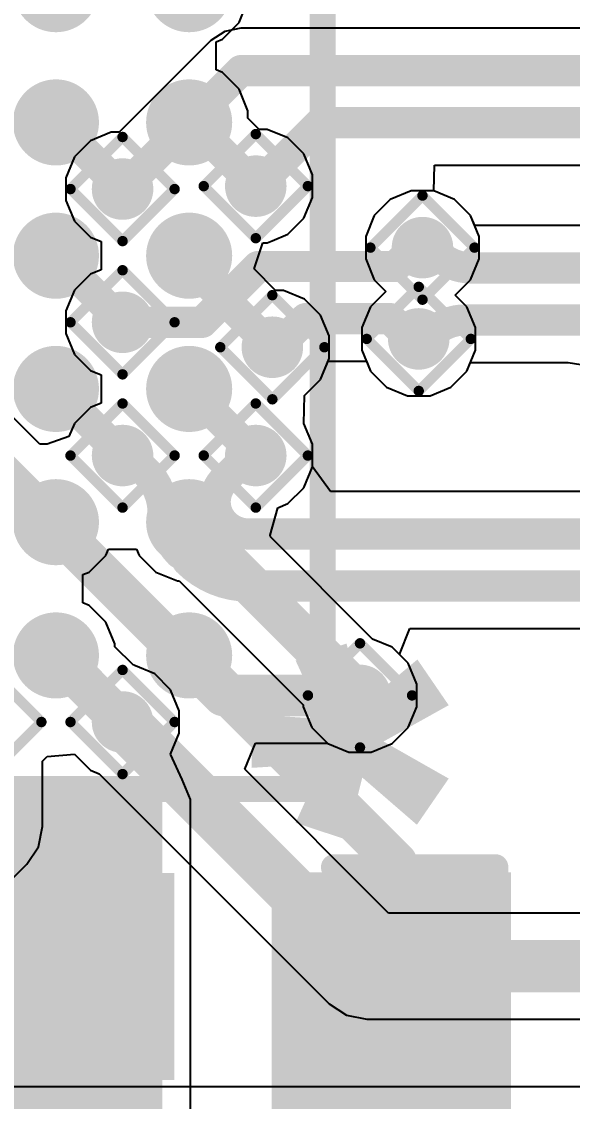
# Model space of a CAD drawing. Header units: inches. Extents: x -0.2 to 17.4, y -0.2 to 2.6.
# Drawn here: x 1.108 to 1.2138, y 0.065 to 0.2724 of the extents above; entities that cross this region are included whole.
import ezdxf

# ---------------------------------------------------------------- set-up
doc = ezdxf.new("R2010")
doc.units = ezdxf.units.IN
doc.header["$MEASUREMENT"] = 0
for name, color, linetype in [('Bottom Layer', 5, 'Continuous'), ('Drill Drawing', 1, 'Continuous'), ('Top Layer', 1, 'Continuous'), ('Top Overlay', 2, 'Continuous'), ('Top Paste', 8, 'Continuous'), ('Top Solder', 216, 'Continuous'), ('Via Holes', 16, 'Continuous')]:
    doc.layers.add(name, color=color, linetype=linetype)
doc.styles.add('Arial_Bold', font='', dxfattribs={"height": 0.2})
doc.styles.get('Arial_Bold').set_extended_font_data('Arial', bold=True)

# ---------------------------------------------------------------- blocks, each defined once
blk = doc.blocks.new('TC358870XBG_17')
at = {"layer": 'Top Layer'}
h = blk.add_hatch(color=1, dxfattribs=at)
edge = h.paths.add_edge_path()
edge.add_arc((0.08957, 0.0128), 0.0063, 0, 360)
h = blk.add_hatch(color=1, dxfattribs=at)
edge = h.paths.add_edge_path()
edge.add_arc((0.11516, 0.0128), 0.0063, 0, 360)
h = blk.add_hatch(color=1, dxfattribs=at)
edge = h.paths.add_edge_path()
edge.add_arc((0.08957, -0.01279), 0.0063, 0, 360)
h = blk.add_hatch(color=1, dxfattribs=at)
edge = h.paths.add_edge_path()
edge.add_arc((0.11516, -0.01279), 0.0063, 0, 360)
h = blk.add_hatch(color=1, dxfattribs=at)
edge = h.paths.add_edge_path()
edge.add_arc((0.08957, -0.03839), 0.0063, 0, 360)
h = blk.add_hatch(color=1, dxfattribs=at)
edge = h.paths.add_edge_path()
edge.add_arc((0.11516, -0.03839), 0.0063, 0, 360)
h = blk.add_hatch(color=1, dxfattribs=at)
edge = h.paths.add_edge_path()
edge.add_arc((0.08957, -0.06398), 0.0063, 0, 360)
h = blk.add_hatch(color=1, dxfattribs=at)
edge = h.paths.add_edge_path()
edge.add_arc((0.11516, -0.06398), 0.0063, 0, 360)
h = blk.add_hatch(color=1, dxfattribs=at)
edge = h.paths.add_edge_path()
edge.add_arc((0.08957, -0.08957), 0.0063, 0, 360)
h = blk.add_hatch(color=1, dxfattribs=at)
edge = h.paths.add_edge_path()
edge.add_arc((0.11516, -0.08957), 0.0063, 0, 360)
h = blk.add_hatch(color=1, dxfattribs=at)
edge = h.paths.add_edge_path()
edge.add_arc((0.08957, -0.11516), 0.0063, 0, 360)
h = blk.add_hatch(color=1, dxfattribs=at)
edge = h.paths.add_edge_path()
edge.add_arc((0.11516, -0.11516), 0.0063, 0, 360)
at = {"layer": 'Top Paste'}
h = blk.add_hatch(color=8, dxfattribs=at)
edge = h.paths.add_edge_path()
edge.add_arc((0.08957, 0.0128), 0.0063, 0, 360)
h = blk.add_hatch(color=8, dxfattribs=at)
edge = h.paths.add_edge_path()
edge.add_arc((0.11516, 0.0128), 0.0063, 0, 360)
h = blk.add_hatch(color=8, dxfattribs=at)
edge = h.paths.add_edge_path()
edge.add_arc((0.08957, -0.01279), 0.0063, 0, 360)
h = blk.add_hatch(color=8, dxfattribs=at)
edge = h.paths.add_edge_path()
edge.add_arc((0.11516, -0.01279), 0.0063, 0, 360)
h = blk.add_hatch(color=8, dxfattribs=at)
edge = h.paths.add_edge_path()
edge.add_arc((0.08957, -0.03839), 0.0063, 0, 360)
h = blk.add_hatch(color=8, dxfattribs=at)
edge = h.paths.add_edge_path()
edge.add_arc((0.11516, -0.03839), 0.0063, 0, 360)
h = blk.add_hatch(color=8, dxfattribs=at)
edge = h.paths.add_edge_path()
edge.add_arc((0.08957, -0.06398), 0.0063, 0, 360)
h = blk.add_hatch(color=8, dxfattribs=at)
edge = h.paths.add_edge_path()
edge.add_arc((0.11516, -0.06398), 0.0063, 0, 360)
h = blk.add_hatch(color=8, dxfattribs=at)
edge = h.paths.add_edge_path()
edge.add_arc((0.08957, -0.08957), 0.0063, 0, 360)
h = blk.add_hatch(color=8, dxfattribs=at)
edge = h.paths.add_edge_path()
edge.add_arc((0.11516, -0.08957), 0.0063, 0, 360)
h = blk.add_hatch(color=8, dxfattribs=at)
edge = h.paths.add_edge_path()
edge.add_arc((0.08957, -0.11516), 0.0063, 0, 360)
h = blk.add_hatch(color=8, dxfattribs=at)
edge = h.paths.add_edge_path()
edge.add_arc((0.11516, -0.11516), 0.0063, 0, 360)
at = {"layer": 'Top Solder'}
h = blk.add_hatch(color=216, dxfattribs=at)
edge = h.paths.add_edge_path()
edge.add_arc((0.08957, 0.0128), 0.00827, 0, 360)
h = blk.add_hatch(color=216, dxfattribs=at)
edge = h.paths.add_edge_path()
edge.add_arc((0.11516, 0.0128), 0.00827, 0, 360)
h = blk.add_hatch(color=216, dxfattribs=at)
edge = h.paths.add_edge_path()
edge.add_arc((0.08957, -0.01279), 0.00827, 0, 360)
h = blk.add_hatch(color=216, dxfattribs=at)
edge = h.paths.add_edge_path()
edge.add_arc((0.11516, -0.01279), 0.00827, 0, 360)
h = blk.add_hatch(color=216, dxfattribs=at)
edge = h.paths.add_edge_path()
edge.add_arc((0.08957, -0.03839), 0.00827, 0, 360)
h = blk.add_hatch(color=216, dxfattribs=at)
edge = h.paths.add_edge_path()
edge.add_arc((0.11516, -0.03839), 0.00827, 0, 360)
h = blk.add_hatch(color=216, dxfattribs=at)
edge = h.paths.add_edge_path()
edge.add_arc((0.08957, -0.06398), 0.00827, 0, 360)
h = blk.add_hatch(color=216, dxfattribs=at)
edge = h.paths.add_edge_path()
edge.add_arc((0.11516, -0.06398), 0.00827, 0, 360)
h = blk.add_hatch(color=216, dxfattribs=at)
edge = h.paths.add_edge_path()
edge.add_arc((0.08957, -0.08957), 0.00827, 0, 360)
h = blk.add_hatch(color=216, dxfattribs=at)
edge = h.paths.add_edge_path()
edge.add_arc((0.11516, -0.08957), 0.00827, 0, 360)
h = blk.add_hatch(color=216, dxfattribs=at)
edge = h.paths.add_edge_path()
edge.add_arc((0.08957, -0.11516), 0.00827, 0, 360)
h = blk.add_hatch(color=216, dxfattribs=at)
edge = h.paths.add_edge_path()
edge.add_arc((0.11516, -0.11516), 0.00827, 0, 360)
at = {"layer": 'Top Overlay'}
for points in [[(0.1408, -0.1408, 0.005, 0.005, 0), (0.1408, 0.1408, 0.005, 0.005, 0)], [(-0.1408, -0.1408, 0.005, 0.005, 0), (0.1408, -0.1408, 0.005, 0.005, 0)]]:
    blk.add_lwpolyline(points, format="xyseb", dxfattribs=at)
blk.add_lwpolyline([(0.13955, -0.1408, 0.0025, 0.0025, 1), (0.14205, -0.1408, 0.0025, 0.0025, 1)], format="xyseb", close=True, dxfattribs=at)
blk.add_lwpolyline([(0.13955, -0.1408, 0.0025, 0.0025, 1), (0.14205, -0.1408, 0.0025, 0.0025, 1)], format="xyseb", close=True, dxfattribs=at)
blk = doc.blocks.new('C___0603_86')
at = {"layer": 'Top Layer'}
for points in [[(-0.015, 0.0175), (-0.015, -0.0175), (-0.045, -0.0175), (-0.045, 0.0175)], [(0.045, 0.0175), (0.045, -0.0175), (0.015, -0.0175), (0.015, 0.0175)]]:
    blk.add_hatch(color=1, dxfattribs=at).paths.add_polyline_path(points)
at = {"layer": 'Top Paste'}
for points in [[(-0.015, 0.0175), (-0.015, -0.0175), (-0.045, -0.0175), (-0.045, 0.0175)], [(0.045, 0.0175), (0.045, -0.0175), (0.015, -0.0175), (0.015, 0.0175)]]:
    blk.add_hatch(color=8, dxfattribs=at).paths.add_polyline_path(points)
at = {"layer": 'Top Solder'}
for points in [[(-0.01264, 0.01986), (-0.01264, -0.01986), (-0.04736, -0.01986), (-0.04736, 0.01986)], [(0.04736, 0.01986), (0.04736, -0.01986), (0.01264, -0.01986), (0.01264, 0.01986)]]:
    blk.add_hatch(color=216, dxfattribs=at).paths.add_polyline_path(points)
at = {"layer": 'Top Overlay'}
for points in [[(-0.018, 0.021, 0.005, 0.005, 0), (-0.049, 0.021, 0.005, 0.005, 0)], [(-0.049, 0.021, 0.005, 0.005, 0), (-0.049, -0.021, 0.005, 0.005, 0)], [(0.049, 0.021, 0.005, 0.005, 0), (0.018, 0.021, 0.005, 0.005, 0)], [(0.049, 0.021, 0.005, 0.005, 0), (0.049, -0.021, 0.005, 0.005, 0)], [(-0.018, -0.021, 0.005, 0.005, 0), (-0.049, -0.021, 0.005, 0.005, 0)], [(0.049, -0.021, 0.005, 0.005, 0), (0.018, -0.021, 0.005, 0.005, 0)]]:
    blk.add_lwpolyline(points, format="xyseb", dxfattribs=at)
for points in [[(-0.05025, 0.021, 0.0025, 0.0025, 1), (-0.04775, 0.021, 0.0025, 0.0025, 1)], [(-0.05025, 0.021, 0.0025, 0.0025, 1), (-0.04775, 0.021, 0.0025, 0.0025, 1)], [(-0.01925, 0.021, 0.0025, 0.0025, 1), (-0.01675, 0.021, 0.0025, 0.0025, 1)], [(0.01675, 0.021, 0.0025, 0.0025, 1), (0.01925, 0.021, 0.0025, 0.0025, 1)], [(0.04775, 0.021, 0.0025, 0.0025, 1), (0.05025, 0.021, 0.0025, 0.0025, 1)], [(0.04775, 0.021, 0.0025, 0.0025, 1), (0.05025, 0.021, 0.0025, 0.0025, 1)], [(-0.05025, -0.021, 0.0025, 0.0025, 1), (-0.04775, -0.021, 0.0025, 0.0025, 1)], [(-0.05025, -0.021, 0.0025, 0.0025, 1), (-0.04775, -0.021, 0.0025, 0.0025, 1)], [(-0.01925, -0.021, 0.0025, 0.0025, 1), (-0.01675, -0.021, 0.0025, 0.0025, 1)], [(0.01675, -0.021, 0.0025, 0.0025, 1), (0.01925, -0.021, 0.0025, 0.0025, 1)], [(0.04775, -0.021, 0.0025, 0.0025, 1), (0.05025, -0.021, 0.0025, 0.0025, 1)], [(0.04775, -0.021, 0.0025, 0.0025, 1), (0.05025, -0.021, 0.0025, 0.0025, 1)]]:
    blk.add_lwpolyline(points, format="xyseb", close=True, dxfattribs=at)

msp = doc.modelspace()

# ---------------------------------------------------------------- hatches: boundary and pattern name
at = {"layer": 'Bottom Layer'}
h = msp.add_hatch(color=5, dxfattribs=at)
edge = h.paths.add_edge_path()
edge.add_arc((1.12739, 0.24025), 0.00591, 0, 360)
h = msp.add_hatch(color=5, dxfattribs=at)
edge = h.paths.add_edge_path()
edge.add_arc((1.15298, 0.24081), 0.00591, 0, 360)
h = msp.add_hatch(color=5, dxfattribs=at)
edge = h.paths.add_edge_path()
edge.add_arc((1.185, 0.229), 0.00591, 0, 360)
h = msp.add_hatch(color=5, dxfattribs=at)
edge = h.paths.add_edge_path()
edge.add_arc((1.12739, 0.21466), 0.00591, 0, 360)
h = msp.add_hatch(color=5, dxfattribs=at)
edge = h.paths.add_edge_path()
edge.add_arc((1.15616, 0.20987), 0.00591, 0, 360)
h = msp.add_hatch(color=5, dxfattribs=at)
edge = h.paths.add_edge_path()
edge.add_arc((1.18428, 0.21147), 0.00591, 0, 360)
h = msp.add_hatch(color=5, dxfattribs=at)
edge = h.paths.add_edge_path()
edge.add_arc((1.12739, 0.18907), 0.00591, 0, 360)
h = msp.add_hatch(color=5, dxfattribs=at)
edge = h.paths.add_edge_path()
edge.add_arc((1.15298, 0.18907), 0.00591, 0, 360)
h = msp.add_hatch(color=5, dxfattribs=at)
edge = h.paths.add_edge_path()
edge.add_arc((1.173, 0.143), 0.00591, 0, 360)
h = msp.add_hatch(color=5, dxfattribs=at)
edge = h.paths.add_edge_path()
edge.add_arc((1.12739, 0.13789), 0.00591, 0, 360)
at = {"layer": 'Top Layer'}
h = msp.add_hatch(color=1, dxfattribs=at)
edge = h.paths.add_edge_path()
edge.add_arc((1.12739, 0.24025), 0.00591, 0, 360)
h = msp.add_hatch(color=1, dxfattribs=at)
edge = h.paths.add_edge_path()
edge.add_arc((1.15298, 0.24081), 0.00591, 0, 360)
h = msp.add_hatch(color=1, dxfattribs=at)
edge = h.paths.add_edge_path()
edge.add_arc((1.185, 0.229), 0.00591, 0, 360)
h = msp.add_hatch(color=1, dxfattribs=at)
edge = h.paths.add_edge_path()
edge.add_arc((1.12739, 0.21466), 0.00591, 0, 360)
h = msp.add_hatch(color=1, dxfattribs=at)
edge = h.paths.add_edge_path()
edge.add_arc((1.15616, 0.20987), 0.00591, 0, 360)
h = msp.add_hatch(color=1, dxfattribs=at)
edge = h.paths.add_edge_path()
edge.add_arc((1.18428, 0.21147), 0.00591, 0, 360)
h = msp.add_hatch(color=1, dxfattribs=at)
edge = h.paths.add_edge_path()
edge.add_arc((1.12739, 0.18907), 0.00591, 0, 360)
h = msp.add_hatch(color=1, dxfattribs=at)
edge = h.paths.add_edge_path()
edge.add_arc((1.15298, 0.18907), 0.00591, 0, 360)
h = msp.add_hatch(color=1, dxfattribs=at)
edge = h.paths.add_edge_path()
edge.add_arc((1.173, 0.143), 0.00591, 0, 360)
h = msp.add_hatch(color=1, dxfattribs=at)
edge = h.paths.add_edge_path()
edge.add_arc((1.12739, 0.13789), 0.00591, 0, 360)
for points in [[(1.055, 0.077), (1.135, 0.077), (1.135, 0.123), (1.055, 0.123)], [(1.156, -0.042), (1.202, -0.042), (1.202, 0.109), (1.156, 0.109)], [(1.105, 0.023), (1.135, 0.023), (1.135, 0.107), (1.105, 0.107)]]:
    msp.add_hatch(color=1, dxfattribs=at).paths.add_polyline_path(points)
at = {"layer": 'Via Holes'}
h = msp.add_hatch(color=7, dxfattribs=at)
edge = h.paths.add_edge_path()
edge.add_arc((1.15298, 0.24081), 0.00394, 0, 360)
h = msp.add_hatch(color=7, dxfattribs=at)
edge = h.paths.add_edge_path()
edge.add_arc((1.12739, 0.24025), 0.00394, 0, 360)
h = msp.add_hatch(color=7, dxfattribs=at)
edge = h.paths.add_edge_path()
edge.add_arc((1.185, 0.229), 0.00394, 0, 360)
h = msp.add_hatch(color=7, dxfattribs=at)
edge = h.paths.add_edge_path()
edge.add_arc((1.12739, 0.21466), 0.00394, 0, 360)
h = msp.add_hatch(color=7, dxfattribs=at)
edge = h.paths.add_edge_path()
edge.add_arc((1.15616, 0.20987), 0.00394, 0, 360)
h = msp.add_hatch(color=7, dxfattribs=at)
edge = h.paths.add_edge_path()
edge.add_arc((1.18428, 0.21147), 0.00394, 0, 360)
h = msp.add_hatch(color=7, dxfattribs=at)
edge = h.paths.add_edge_path()
edge.add_arc((1.12739, 0.18907), 0.00394, 0, 360)
h = msp.add_hatch(color=7, dxfattribs=at)
edge = h.paths.add_edge_path()
edge.add_arc((1.15298, 0.18907), 0.00394, 0, 360)
h = msp.add_hatch(color=7, dxfattribs=at)
edge = h.paths.add_edge_path()
edge.add_arc((1.173, 0.143), 0.00394, 0, 360)
h = msp.add_hatch(color=7, dxfattribs=at)
edge = h.paths.add_edge_path()
edge.add_arc((1.12739, 0.13789), 0.00394, 0, 360)

# ---------------------------------------------------------------- linework, layer by layer
at = {"layer": 'Bottom Layer'}
for p, q in [((1.14701, 0.27054), (1.14437, 0.26877)), ((1.15013, 0.27116), (1.14701, 0.27054)), ((1.628, 0.27116), (1.15013, 0.27116)), ((1.14437, 0.26877), (1.12676, 0.25116)), ((1.14437, 0.26877), (1.14437, 0.26877)), ((1.12522, 0.25116), (1.12121, 0.2495)), ((1.12676, 0.25116), (1.12522, 0.25116)), ((1.12121, 0.2495), (1.11814, 0.24643)), ((1.11814, 0.24643), (1.11648, 0.24242)), ((1.18717, 0.23991), (1.18732, 0.24484)), ((1.18732, 0.24484), (1.51426, 0.24484)), ((1.11648, 0.24242), (1.11648, 0.23808)), ((1.19118, 0.23825), (1.18717, 0.23991)), ((1.11648, 0.23808), (1.11814, 0.23407)), ((1.19425, 0.23518), (1.19118, 0.23825)), ((1.19591, 0.23117), (1.19425, 0.23518)), ((1.11814, 0.23407), (1.12121, 0.23101)), ((1.12121, 0.23101), (1.12325, 0.23016)), ((1.19591, 0.22683), (1.19591, 0.23117)), ((1.12325, 0.23016), (1.12325, 0.22475)), ((1.19425, 0.22282), (1.19591, 0.22683)), ((1.12325, 0.22475), (1.12121, 0.22391)), ((1.12121, 0.22391), (1.11814, 0.22084)), ((1.1913, 0.21987), (1.19425, 0.22282)), ((1.11814, 0.22084), (1.11648, 0.21683)), ((1.19353, 0.21765), (1.1913, 0.21987)), ((1.11648, 0.21683), (1.11648, 0.21249)), ((1.19519, 0.21364), (1.19353, 0.21765)), ((1.19519, 0.2093), (1.19519, 0.21364)), ((1.11648, 0.21249), (1.11814, 0.20848)), ((1.11814, 0.20848), (1.12121, 0.20542)), ((1.19353, 0.20529), (1.19519, 0.2093)), ((1.12121, 0.20542), (1.12325, 0.20457)), ((1.1654, 0.20369), (1.16687, 0.20722)), ((1.16687, 0.20722), (1.17424, 0.20722)), ((1.17424, 0.20722), (1.17503, 0.20529)), ((1.12325, 0.20457), (1.12325, 0.19916)), ((1.16234, 0.20062), (1.1654, 0.20369)), ((1.17503, 0.20529), (1.1781, 0.20222)), ((1.19046, 0.20222), (1.19353, 0.20529)), ((1.1781, 0.20222), (1.18211, 0.20056)), ((1.18645, 0.20056), (1.19046, 0.20222)), ((1.12325, 0.19916), (1.12121, 0.19832)), ((1.16222, 0.19525), (1.16234, 0.20062)), ((1.18211, 0.20056), (1.18645, 0.20056)), ((1.12121, 0.19832), (1.11814, 0.19525)), ((1.11148, 0.19124), (1.10591, 0.19682)), ((1.11814, 0.19525), (1.11709, 0.19271)), ((1.16388, 0.19124), (1.16222, 0.19525)), ((1.11293, 0.19124), (1.11148, 0.19124)), ((1.11709, 0.19271), (1.11293, 0.19124)), ((1.16388, 0.1869), (1.16388, 0.19124)), ((1.16733, 0.18216), (1.16388, 0.1869)), ((1.55252, 0.18216), (1.16733, 0.18216)), ((1.18058, 0.15084), (1.18256, 0.15584)), ((1.18256, 0.15584), (1.55045, 0.15584)), ((1.18225, 0.14918), (1.18058, 0.15084)), ((1.18391, 0.14517), (1.18225, 0.14918)), ((1.18391, 0.14083), (1.18391, 0.14517)), ((1.18225, 0.13682), (1.18391, 0.14083)), ((1.17918, 0.13375), (1.18225, 0.13682)), ((1.15087, 0.12882), (1.15294, 0.13382)), ((1.15294, 0.13382), (1.16675, 0.13382)), ((1.16675, 0.13382), (1.16682, 0.13375)), ((1.16682, 0.13375), (1.17083, 0.13209)), ((1.17517, 0.13209), (1.17918, 0.13375)), ((1.11199, 0.13038), (1.11292, 0.13126)), ((1.11292, 0.13126), (1.11814, 0.13171)), ((1.11814, 0.13171), (1.12121, 0.12864)), ((1.17083, 0.13209), (1.17517, 0.13209)), ((1.11199, 0.1178), (1.11199, 0.13038)), ((1.12121, 0.12864), (1.12292, 0.12794)), ((1.1785, 0.1012), (1.15087, 0.12882)), ((1.12292, 0.12794), (1.16707, 0.08379)), ((1.11122, 0.11389), (1.11199, 0.1178)), ((1.10901, 0.11059), (1.11122, 0.11389)), ((1.07126, 0.07284), (1.10901, 0.11059)), ((1.24942, 0.1012), (1.1785, 0.1012)), ((1.16707, 0.08379), (1.17038, 0.08158)), ((1.17038, 0.08158), (1.17428, 0.0808)), ((1.17428, 0.0808), (1.24942, 0.0808)), ((1.479, 0.06784), (1.07333, 0.06784))]:
    msp.add_line(p, q, dxfattribs=at)
for points in [[(1.12739, 0.24025, 0.006, 0.006, 0), (1.15013, 0.263, 0.006, 0.006, 0)], [(1.15013, 0.263, 0.006, 0.006, 0), (1.628, 0.263, 0.006, 0.006, 0)], [(1.15321, 0.24081, 0.006, 0.006, 0), (1.1654, 0.253, 0.006, 0.006, 0)], [(1.1654, 0.253, 0.006, 0.006, 0), (1.503, 0.253, 0.006, 0.006, 0)], [(1.15298, 0.24081, 0.006, 0.006, 0), (1.15321, 0.24081, 0.006, 0.006, 0)], [(1.1798, 0.22537, 0.006, 0.006, 0), (1.18343, 0.229, 0.006, 0.006, 0)], [(1.18343, 0.229, 0.006, 0.006, 0), (1.185, 0.229, 0.006, 0.006, 0)], [(1.1427, 0.21466, 0.006, 0.006, 0), (1.15342, 0.22537, 0.006, 0.006, 0)], [(1.15342, 0.22537, 0.006, 0.006, 0), (1.1798, 0.22537, 0.006, 0.006, 0)], [(1.15707, 0.20987, 0.006, 0.006, 0), (1.16258, 0.21537, 0.006, 0.006, 0)], [(1.16258, 0.21537, 0.006, 0.006, 0), (1.1788, 0.21537, 0.006, 0.006, 0)], [(1.1788, 0.21537, 0.006, 0.006, 0), (1.18271, 0.21147, 0.006, 0.006, 0)], [(1.12739, 0.21466, 0.006, 0.006, 0), (1.1427, 0.21466, 0.006, 0.006, 0)], [(1.18271, 0.21147, 0.006, 0.006, 0), (1.18428, 0.21147, 0.006, 0.006, 0)], [(1.15616, 0.20987, 0.006, 0.006, 0), (1.15707, 0.20987, 0.006, 0.006, 0)], [(1.09387, 0.19587, 0.008, 0.008, 0), (1.14675, 0.143, 0.008, 0.008, 0)], [(1.12739, 0.18907, 0.006, 0.006, -0.198912), (1.12973, 0.1881, 0.006, 0.006, 0)], [(1.12973, 0.1881, 0.006, 0.006, 0), (1.13196, 0.18587, 0.006, 0.006, 0)], [(1.14694, 0.18441, 0.006, 0.006, 0), (1.15063, 0.1881, 0.006, 0.006, 0)], [(1.15063, 0.1881, 0.006, 0.006, -0.198912), (1.15298, 0.18907, 0.006, 0.006, 0)], [(1.13196, 0.18587, 0.006, 0.006, -0.198912), (1.13518, 0.17809, 0.006, 0.006, 0)], [(1.14518, 0.18017, 0.006, 0.006, -0.198912), (1.14694, 0.18441, 0.006, 0.006, 0)], [(1.14694, 0.17592, 0.006, 0.006, -0.198912), (1.14518, 0.18017, 0.006, 0.006, 0)], [(1.1384, 0.17032, 0.006, 0.006, -0.198652), (1.13518, 0.17809, 0.006, 0.006, 0)], [(1.15158, 0.174, 0.006, 0.006, -0.198912), (1.14694, 0.17592, 0.006, 0.006, 0)], [(1.15158, 0.174, 0.006, 0.006, 0), (1.55252, 0.174, 0.006, 0.006, 0)], [(1.15156, 0.164, 0.006, 0.006, -0.198912), (1.13988, 0.16884, 0.006, 0.006, 0)], [(1.15156, 0.164, 0.006, 0.006, 0), (1.55045, 0.164, 0.006, 0.006, 0)], [(1.14675, 0.143, 0.008, 0.008, 0), (1.173, 0.143, 0.008, 0.008, 0)], [(1.12739, 0.13789, 0.01, 0.01, 0), (1.17428, 0.091, 0.01, 0.01, 0)], [(1.17428, 0.091, 0.01, 0.01, 0), (1.263, 0.091, 0.01, 0.01, 0)]]:
    msp.add_lwpolyline(points, format="xyseb", dxfattribs=at)
for points in [[(1.14863, 0.263, 0.003, 0.003, 1), (1.15163, 0.263, 0.003, 0.003, 1)], [(1.14863, 0.263, 0.003, 0.003, 1), (1.15163, 0.263, 0.003, 0.003, 1)], [(1.1639, 0.253, 0.003, 0.003, 1), (1.1669, 0.253, 0.003, 0.003, 1)], [(1.1639, 0.253, 0.003, 0.003, 1), (1.1669, 0.253, 0.003, 0.003, 1)], [(1.12589, 0.24025, 0.003, 0.003, 1), (1.12889, 0.24025, 0.003, 0.003, 1)], [(1.15148, 0.24081, 0.003, 0.003, 1), (1.15448, 0.24081, 0.003, 0.003, 1)], [(1.15171, 0.24081, 0.003, 0.003, 1), (1.15471, 0.24081, 0.003, 0.003, 1)], [(1.15171, 0.24081, 0.003, 0.003, 1), (1.15471, 0.24081, 0.003, 0.003, 1)], [(1.18193, 0.229, 0.003, 0.003, 1), (1.18493, 0.229, 0.003, 0.003, 1)], [(1.18193, 0.229, 0.003, 0.003, 1), (1.18493, 0.229, 0.003, 0.003, 1)], [(1.1835, 0.229, 0.003, 0.003, 1), (1.1865, 0.229, 0.003, 0.003, 1)], [(1.15192, 0.22537, 0.003, 0.003, 1), (1.15492, 0.22537, 0.003, 0.003, 1)], [(1.15192, 0.22537, 0.003, 0.003, 1), (1.15492, 0.22537, 0.003, 0.003, 1)], [(1.1783, 0.22537, 0.003, 0.003, 1), (1.1813, 0.22537, 0.003, 0.003, 1)], [(1.1783, 0.22537, 0.003, 0.003, 1), (1.1813, 0.22537, 0.003, 0.003, 1)], [(1.16108, 0.21537, 0.003, 0.003, 1), (1.16408, 0.21537, 0.003, 0.003, 1)], [(1.16108, 0.21537, 0.003, 0.003, 1), (1.16408, 0.21537, 0.003, 0.003, 1)], [(1.1773, 0.21537, 0.003, 0.003, 1), (1.1803, 0.21537, 0.003, 0.003, 1)], [(1.1773, 0.21537, 0.003, 0.003, 1), (1.1803, 0.21537, 0.003, 0.003, 1)], [(1.12589, 0.21466, 0.003, 0.003, 1), (1.12889, 0.21466, 0.003, 0.003, 1)], [(1.1412, 0.21466, 0.003, 0.003, 1), (1.1442, 0.21466, 0.003, 0.003, 1)], [(1.1412, 0.21466, 0.003, 0.003, 1), (1.1442, 0.21466, 0.003, 0.003, 1)], [(1.18121, 0.21147, 0.003, 0.003, 1), (1.18421, 0.21147, 0.003, 0.003, 1)], [(1.18121, 0.21147, 0.003, 0.003, 1), (1.18421, 0.21147, 0.003, 0.003, 1)], [(1.18278, 0.21147, 0.003, 0.003, 1), (1.18578, 0.21147, 0.003, 0.003, 1)], [(1.15466, 0.20987, 0.003, 0.003, 1), (1.15766, 0.20987, 0.003, 0.003, 1)], [(1.15557, 0.20987, 0.003, 0.003, 1), (1.15857, 0.20987, 0.003, 0.003, 1)], [(1.15557, 0.20987, 0.003, 0.003, 1), (1.15857, 0.20987, 0.003, 0.003, 1)], [(1.12589, 0.18907, 0.003, 0.003, 1), (1.12889, 0.18907, 0.003, 0.003, 1)], [(1.12823, 0.1881, 0.003, 0.003, 1), (1.13123, 0.1881, 0.003, 0.003, 1)], [(1.12823, 0.1881, 0.003, 0.003, 1), (1.13123, 0.1881, 0.003, 0.003, 1)], [(1.14913, 0.1881, 0.003, 0.003, 1), (1.15213, 0.1881, 0.003, 0.003, 1)], [(1.14913, 0.1881, 0.003, 0.003, 1), (1.15213, 0.1881, 0.003, 0.003, 1)], [(1.15148, 0.18907, 0.003, 0.003, 1), (1.15448, 0.18907, 0.003, 0.003, 1)], [(1.13046, 0.18587, 0.003, 0.003, 1), (1.13346, 0.18587, 0.003, 0.003, 1)], [(1.13046, 0.18587, 0.003, 0.003, 1), (1.13346, 0.18587, 0.003, 0.003, 1)], [(1.14544, 0.18441, 0.003, 0.003, 1), (1.14844, 0.18441, 0.003, 0.003, 1)], [(1.14544, 0.18441, 0.003, 0.003, 1), (1.14844, 0.18441, 0.003, 0.003, 1)], [(1.14368, 0.18017, 0.003, 0.003, 1), (1.14668, 0.18017, 0.003, 0.003, 1)], [(1.14368, 0.18017, 0.003, 0.003, 1), (1.14668, 0.18017, 0.003, 0.003, 1)], [(1.13368, 0.17809, 0.003, 0.003, 1), (1.13668, 0.17809, 0.003, 0.003, 1)], [(1.13368, 0.17809, 0.003, 0.003, 1), (1.13668, 0.17809, 0.003, 0.003, 1)], [(1.14544, 0.17592, 0.003, 0.003, 1), (1.14844, 0.17592, 0.003, 0.003, 1)], [(1.14544, 0.17592, 0.003, 0.003, 1), (1.14844, 0.17592, 0.003, 0.003, 1)], [(1.15008, 0.174, 0.003, 0.003, 1), (1.15308, 0.174, 0.003, 0.003, 1)], [(1.15008, 0.174, 0.003, 0.003, 1), (1.15308, 0.174, 0.003, 0.003, 1)], [(1.1369, 0.17032, 0.003, 0.003, 1), (1.1399, 0.17032, 0.003, 0.003, 1)], [(1.13838, 0.16884, 0.003, 0.003, 1), (1.14138, 0.16884, 0.003, 0.003, 1)], [(1.15006, 0.164, 0.003, 0.003, 1), (1.15306, 0.164, 0.003, 0.003, 1)], [(1.15006, 0.164, 0.003, 0.003, 1), (1.15306, 0.164, 0.003, 0.003, 1)], [(1.14475, 0.143, 0.004, 0.004, 1), (1.14875, 0.143, 0.004, 0.004, 1)], [(1.14475, 0.143, 0.004, 0.004, 1), (1.14875, 0.143, 0.004, 0.004, 1)], [(1.171, 0.143, 0.004, 0.004, 1), (1.175, 0.143, 0.004, 0.004, 1)], [(1.12489, 0.13789, 0.005, 0.005, 1), (1.12989, 0.13789, 0.005, 0.005, 1)], [(1.17178, 0.091, 0.005, 0.005, 1), (1.17678, 0.091, 0.005, 0.005, 1)], [(1.17178, 0.091, 0.005, 0.005, 1), (1.17678, 0.091, 0.005, 0.005, 1)]]:
    msp.add_lwpolyline(points, format="xyseb", close=True, dxfattribs=at)
at = {"layer": 'Drill Drawing'}
for points in [[(1.11739, 0.24025, 0.002, 0.002, 0), (1.12739, 0.25025, 0.002, 0.002, 0)], [(1.12739, 0.25025, 0.002, 0.002, 0), (1.13739, 0.24025, 0.002, 0.002, 0)], [(1.14298, 0.24081, 0.002, 0.002, 0), (1.15298, 0.25081, 0.002, 0.002, 0)], [(1.15298, 0.25081, 0.002, 0.002, 0), (1.16298, 0.24081, 0.002, 0.002, 0)], [(1.11739, 0.24025, 0.002, 0.002, 0), (1.12739, 0.23025, 0.002, 0.002, 0)], [(1.12739, 0.23025, 0.002, 0.002, 0), (1.13739, 0.24025, 0.002, 0.002, 0)], [(1.14298, 0.24081, 0.002, 0.002, 0), (1.15298, 0.23081, 0.002, 0.002, 0)], [(1.15298, 0.23081, 0.002, 0.002, 0), (1.16298, 0.24081, 0.002, 0.002, 0)], [(1.175, 0.229, 0.002, 0.002, 0), (1.185, 0.239, 0.002, 0.002, 0)], [(1.185, 0.239, 0.002, 0.002, 0), (1.195, 0.229, 0.002, 0.002, 0)], [(1.175, 0.229, 0.002, 0.002, 0), (1.185, 0.219, 0.002, 0.002, 0)], [(1.185, 0.219, 0.002, 0.002, 0), (1.195, 0.229, 0.002, 0.002, 0)], [(1.11739, 0.21466, 0.002, 0.002, 0), (1.12739, 0.22466, 0.002, 0.002, 0)], [(1.12739, 0.22466, 0.002, 0.002, 0), (1.13739, 0.21466, 0.002, 0.002, 0)], [(1.17428, 0.21147, 0.002, 0.002, 0), (1.18428, 0.22147, 0.002, 0.002, 0)], [(1.18428, 0.22147, 0.002, 0.002, 0), (1.19428, 0.21147, 0.002, 0.002, 0)], [(1.14616, 0.20987, 0.002, 0.002, 0), (1.15616, 0.21987, 0.002, 0.002, 0)], [(1.15616, 0.21987, 0.002, 0.002, 0), (1.16616, 0.20987, 0.002, 0.002, 0)], [(1.11739, 0.21466, 0.002, 0.002, 0), (1.12739, 0.20466, 0.002, 0.002, 0)], [(1.12739, 0.20466, 0.002, 0.002, 0), (1.13739, 0.21466, 0.002, 0.002, 0)], [(1.17428, 0.21147, 0.002, 0.002, 0), (1.18428, 0.20147, 0.002, 0.002, 0)], [(1.18428, 0.20147, 0.002, 0.002, 0), (1.19428, 0.21147, 0.002, 0.002, 0)], [(1.14616, 0.20987, 0.002, 0.002, 0), (1.15616, 0.19987, 0.002, 0.002, 0)], [(1.15616, 0.19987, 0.002, 0.002, 0), (1.16616, 0.20987, 0.002, 0.002, 0)], [(1.11739, 0.18907, 0.002, 0.002, 0), (1.12739, 0.19907, 0.002, 0.002, 0)], [(1.12739, 0.19907, 0.002, 0.002, 0), (1.13739, 0.18907, 0.002, 0.002, 0)], [(1.14298, 0.18907, 0.002, 0.002, 0), (1.15298, 0.19907, 0.002, 0.002, 0)], [(1.15298, 0.19907, 0.002, 0.002, 0), (1.16298, 0.18907, 0.002, 0.002, 0)], [(1.11739, 0.18907, 0.002, 0.002, 0), (1.12739, 0.17907, 0.002, 0.002, 0)], [(1.12739, 0.17907, 0.002, 0.002, 0), (1.13739, 0.18907, 0.002, 0.002, 0)], [(1.14298, 0.18907, 0.002, 0.002, 0), (1.15298, 0.17907, 0.002, 0.002, 0)], [(1.15298, 0.17907, 0.002, 0.002, 0), (1.16298, 0.18907, 0.002, 0.002, 0)], [(1.163, 0.143, 0.002, 0.002, 0), (1.173, 0.153, 0.002, 0.002, 0)], [(1.173, 0.153, 0.002, 0.002, 0), (1.183, 0.143, 0.002, 0.002, 0)], [(1.1018, 0.14789, 0.002, 0.002, 0), (1.1118, 0.13789, 0.002, 0.002, 0)], [(1.11739, 0.13789, 0.002, 0.002, 0), (1.12739, 0.14789, 0.002, 0.002, 0)], [(1.12739, 0.14789, 0.002, 0.002, 0), (1.13739, 0.13789, 0.002, 0.002, 0)], [(1.163, 0.143, 0.002, 0.002, 0), (1.173, 0.133, 0.002, 0.002, 0)], [(1.173, 0.133, 0.002, 0.002, 0), (1.183, 0.143, 0.002, 0.002, 0)], [(1.1018, 0.12789, 0.002, 0.002, 0), (1.1118, 0.13789, 0.002, 0.002, 0)], [(1.11739, 0.13789, 0.002, 0.002, 0), (1.12739, 0.12789, 0.002, 0.002, 0)], [(1.12739, 0.12789, 0.002, 0.002, 0), (1.13739, 0.13789, 0.002, 0.002, 0)]]:
    msp.add_lwpolyline(points, format="xyseb", dxfattribs=at)
for points in [[(1.12689, 0.25025, 0.001, 0.001, 1), (1.12789, 0.25025, 0.001, 0.001, 1)], [(1.12689, 0.25025, 0.001, 0.001, 1), (1.12789, 0.25025, 0.001, 0.001, 1)], [(1.15248, 0.25081, 0.001, 0.001, 1), (1.15348, 0.25081, 0.001, 0.001, 1)], [(1.15248, 0.25081, 0.001, 0.001, 1), (1.15348, 0.25081, 0.001, 0.001, 1)], [(1.11689, 0.24025, 0.001, 0.001, 1), (1.11789, 0.24025, 0.001, 0.001, 1)], [(1.11689, 0.24025, 0.001, 0.001, 1), (1.11789, 0.24025, 0.001, 0.001, 1)], [(1.13689, 0.24025, 0.001, 0.001, 1), (1.13789, 0.24025, 0.001, 0.001, 1)], [(1.13689, 0.24025, 0.001, 0.001, 1), (1.13789, 0.24025, 0.001, 0.001, 1)], [(1.14248, 0.24081, 0.001, 0.001, 1), (1.14348, 0.24081, 0.001, 0.001, 1)], [(1.14248, 0.24081, 0.001, 0.001, 1), (1.14348, 0.24081, 0.001, 0.001, 1)], [(1.16248, 0.24081, 0.001, 0.001, 1), (1.16348, 0.24081, 0.001, 0.001, 1)], [(1.16248, 0.24081, 0.001, 0.001, 1), (1.16348, 0.24081, 0.001, 0.001, 1)], [(1.1845, 0.239, 0.001, 0.001, 1), (1.1855, 0.239, 0.001, 0.001, 1)], [(1.1845, 0.239, 0.001, 0.001, 1), (1.1855, 0.239, 0.001, 0.001, 1)], [(1.12689, 0.23025, 0.001, 0.001, 1), (1.12789, 0.23025, 0.001, 0.001, 1)], [(1.12689, 0.23025, 0.001, 0.001, 1), (1.12789, 0.23025, 0.001, 0.001, 1)], [(1.15248, 0.23081, 0.001, 0.001, 1), (1.15348, 0.23081, 0.001, 0.001, 1)], [(1.15248, 0.23081, 0.001, 0.001, 1), (1.15348, 0.23081, 0.001, 0.001, 1)], [(1.1745, 0.229, 0.001, 0.001, 1), (1.1755, 0.229, 0.001, 0.001, 1)], [(1.1745, 0.229, 0.001, 0.001, 1), (1.1755, 0.229, 0.001, 0.001, 1)], [(1.1945, 0.229, 0.001, 0.001, 1), (1.1955, 0.229, 0.001, 0.001, 1)], [(1.1945, 0.229, 0.001, 0.001, 1), (1.1955, 0.229, 0.001, 0.001, 1)], [(1.12689, 0.22466, 0.001, 0.001, 1), (1.12789, 0.22466, 0.001, 0.001, 1)], [(1.12689, 0.22466, 0.001, 0.001, 1), (1.12789, 0.22466, 0.001, 0.001, 1)], [(1.18378, 0.22147, 0.001, 0.001, 1), (1.18478, 0.22147, 0.001, 0.001, 1)], [(1.18378, 0.22147, 0.001, 0.001, 1), (1.18478, 0.22147, 0.001, 0.001, 1)], [(1.15566, 0.21987, 0.001, 0.001, 1), (1.15666, 0.21987, 0.001, 0.001, 1)], [(1.15566, 0.21987, 0.001, 0.001, 1), (1.15666, 0.21987, 0.001, 0.001, 1)], [(1.1845, 0.219, 0.001, 0.001, 1), (1.1855, 0.219, 0.001, 0.001, 1)], [(1.1845, 0.219, 0.001, 0.001, 1), (1.1855, 0.219, 0.001, 0.001, 1)], [(1.11689, 0.21466, 0.001, 0.001, 1), (1.11789, 0.21466, 0.001, 0.001, 1)], [(1.11689, 0.21466, 0.001, 0.001, 1), (1.11789, 0.21466, 0.001, 0.001, 1)], [(1.13689, 0.21466, 0.001, 0.001, 1), (1.13789, 0.21466, 0.001, 0.001, 1)], [(1.13689, 0.21466, 0.001, 0.001, 1), (1.13789, 0.21466, 0.001, 0.001, 1)], [(1.17378, 0.21147, 0.001, 0.001, 1), (1.17478, 0.21147, 0.001, 0.001, 1)], [(1.17378, 0.21147, 0.001, 0.001, 1), (1.17478, 0.21147, 0.001, 0.001, 1)], [(1.19378, 0.21147, 0.001, 0.001, 1), (1.19478, 0.21147, 0.001, 0.001, 1)], [(1.19378, 0.21147, 0.001, 0.001, 1), (1.19478, 0.21147, 0.001, 0.001, 1)], [(1.14566, 0.20987, 0.001, 0.001, 1), (1.14666, 0.20987, 0.001, 0.001, 1)], [(1.14566, 0.20987, 0.001, 0.001, 1), (1.14666, 0.20987, 0.001, 0.001, 1)], [(1.16566, 0.20987, 0.001, 0.001, 1), (1.16666, 0.20987, 0.001, 0.001, 1)], [(1.16566, 0.20987, 0.001, 0.001, 1), (1.16666, 0.20987, 0.001, 0.001, 1)], [(1.12689, 0.20466, 0.001, 0.001, 1), (1.12789, 0.20466, 0.001, 0.001, 1)], [(1.12689, 0.20466, 0.001, 0.001, 1), (1.12789, 0.20466, 0.001, 0.001, 1)], [(1.18378, 0.20147, 0.001, 0.001, 1), (1.18478, 0.20147, 0.001, 0.001, 1)], [(1.18378, 0.20147, 0.001, 0.001, 1), (1.18478, 0.20147, 0.001, 0.001, 1)], [(1.12689, 0.19907, 0.001, 0.001, 1), (1.12789, 0.19907, 0.001, 0.001, 1)], [(1.12689, 0.19907, 0.001, 0.001, 1), (1.12789, 0.19907, 0.001, 0.001, 1)], [(1.15248, 0.19907, 0.001, 0.001, 1), (1.15348, 0.19907, 0.001, 0.001, 1)], [(1.15248, 0.19907, 0.001, 0.001, 1), (1.15348, 0.19907, 0.001, 0.001, 1)], [(1.15566, 0.19987, 0.001, 0.001, 1), (1.15666, 0.19987, 0.001, 0.001, 1)], [(1.15566, 0.19987, 0.001, 0.001, 1), (1.15666, 0.19987, 0.001, 0.001, 1)], [(1.11689, 0.18907, 0.001, 0.001, 1), (1.11789, 0.18907, 0.001, 0.001, 1)], [(1.11689, 0.18907, 0.001, 0.001, 1), (1.11789, 0.18907, 0.001, 0.001, 1)], [(1.13689, 0.18907, 0.001, 0.001, 1), (1.13789, 0.18907, 0.001, 0.001, 1)], [(1.13689, 0.18907, 0.001, 0.001, 1), (1.13789, 0.18907, 0.001, 0.001, 1)], [(1.14248, 0.18907, 0.001, 0.001, 1), (1.14348, 0.18907, 0.001, 0.001, 1)], [(1.14248, 0.18907, 0.001, 0.001, 1), (1.14348, 0.18907, 0.001, 0.001, 1)], [(1.16248, 0.18907, 0.001, 0.001, 1), (1.16348, 0.18907, 0.001, 0.001, 1)], [(1.16248, 0.18907, 0.001, 0.001, 1), (1.16348, 0.18907, 0.001, 0.001, 1)], [(1.12689, 0.17907, 0.001, 0.001, 1), (1.12789, 0.17907, 0.001, 0.001, 1)], [(1.12689, 0.17907, 0.001, 0.001, 1), (1.12789, 0.17907, 0.001, 0.001, 1)], [(1.15248, 0.17907, 0.001, 0.001, 1), (1.15348, 0.17907, 0.001, 0.001, 1)], [(1.15248, 0.17907, 0.001, 0.001, 1), (1.15348, 0.17907, 0.001, 0.001, 1)], [(1.1725, 0.153, 0.001, 0.001, 1), (1.1735, 0.153, 0.001, 0.001, 1)], [(1.1725, 0.153, 0.001, 0.001, 1), (1.1735, 0.153, 0.001, 0.001, 1)], [(1.12689, 0.14789, 0.001, 0.001, 1), (1.12789, 0.14789, 0.001, 0.001, 1)], [(1.12689, 0.14789, 0.001, 0.001, 1), (1.12789, 0.14789, 0.001, 0.001, 1)], [(1.1625, 0.143, 0.001, 0.001, 1), (1.1635, 0.143, 0.001, 0.001, 1)], [(1.1625, 0.143, 0.001, 0.001, 1), (1.1635, 0.143, 0.001, 0.001, 1)], [(1.1825, 0.143, 0.001, 0.001, 1), (1.1835, 0.143, 0.001, 0.001, 1)], [(1.1825, 0.143, 0.001, 0.001, 1), (1.1835, 0.143, 0.001, 0.001, 1)], [(1.1113, 0.13789, 0.001, 0.001, 1), (1.1123, 0.13789, 0.001, 0.001, 1)], [(1.1113, 0.13789, 0.001, 0.001, 1), (1.1123, 0.13789, 0.001, 0.001, 1)], [(1.11689, 0.13789, 0.001, 0.001, 1), (1.11789, 0.13789, 0.001, 0.001, 1)], [(1.11689, 0.13789, 0.001, 0.001, 1), (1.11789, 0.13789, 0.001, 0.001, 1)], [(1.13689, 0.13789, 0.001, 0.001, 1), (1.13789, 0.13789, 0.001, 0.001, 1)], [(1.13689, 0.13789, 0.001, 0.001, 1), (1.13789, 0.13789, 0.001, 0.001, 1)], [(1.1725, 0.133, 0.001, 0.001, 1), (1.1735, 0.133, 0.001, 0.001, 1)], [(1.1725, 0.133, 0.001, 0.001, 1), (1.1735, 0.133, 0.001, 0.001, 1)], [(1.12689, 0.12789, 0.001, 0.001, 1), (1.12789, 0.12789, 0.001, 0.001, 1)], [(1.12689, 0.12789, 0.001, 0.001, 1), (1.12789, 0.12789, 0.001, 0.001, 1)]]:
    msp.add_lwpolyline(points, format="xyseb", close=True, dxfattribs=at)
at = {"layer": 'Top Layer'}
for p, q in [((1.14976, 0.27224), (1.15148, 0.27639)), ((1.14658, 0.26906), (1.14976, 0.27224)), ((1.14535, 0.26855), (1.14658, 0.26906)), ((1.14535, 0.26314), (1.14535, 0.26855)), ((1.14658, 0.26263), (1.14535, 0.26314)), ((1.14976, 0.25945), (1.14658, 0.26263)), ((1.15148, 0.2553), (1.14976, 0.25945)), ((1.15148, 0.25384), (1.15148, 0.2553)), ((1.15361, 0.25172), (1.15148, 0.25384)), ((1.15515, 0.25172), (1.15361, 0.25172)), ((1.15915, 0.25006), (1.15515, 0.25172)), ((1.16222, 0.24699), (1.15915, 0.25006)), ((1.16388, 0.24298), (1.16222, 0.24699)), ((1.16388, 0.23864), (1.16388, 0.24298)), ((1.16222, 0.23463), (1.16388, 0.23864)), ((1.18283, 0.23991), (1.17882, 0.23825)), ((1.18717, 0.23991), (1.18283, 0.23991)), ((1.19118, 0.23825), (1.18717, 0.23991)), ((1.17882, 0.23825), (1.17575, 0.23518)), ((1.19425, 0.23518), (1.19118, 0.23825)), ((1.15915, 0.23157), (1.16222, 0.23463)), ((1.17575, 0.23518), (1.17409, 0.23117)), ((1.19504, 0.23325), (1.19425, 0.23518)), ((1.31445, 0.23325), (1.19504, 0.23325)), ((1.15515, 0.22991), (1.1561, 0.2303)), ((1.1561, 0.2303), (1.15915, 0.23157)), ((1.17409, 0.23117), (1.17409, 0.22683)), ((1.15265, 0.22491), (1.15431, 0.22991)), ((1.15431, 0.22991), (1.15515, 0.22991)), ((1.17409, 0.22683), (1.17575, 0.22282)), ((1.15679, 0.22077), (1.15265, 0.22491)), ((1.17575, 0.22282), (1.17798, 0.22059)), ((1.15833, 0.22077), (1.15679, 0.22077)), ((1.16234, 0.21911), (1.15833, 0.22077)), ((1.17798, 0.22059), (1.17503, 0.21765)), ((1.1654, 0.21604), (1.16234, 0.21911)), ((1.16706, 0.21203), (1.1654, 0.21604)), ((1.17503, 0.21765), (1.17337, 0.21364)), ((1.17337, 0.21364), (1.17337, 0.2093)), ((1.16706, 0.2077), (1.16706, 0.21203)), ((1.1654, 0.20369), (1.16706, 0.2077)), ((1.17337, 0.2093), (1.17503, 0.20529)), ((1.19353, 0.20529), (1.19421, 0.20694)), ((1.19421, 0.20694), (1.21298, 0.20694)), ((1.21298, 0.20694), (1.21784, 0.20615)), ((1.16234, 0.20062), (1.1654, 0.20369)), ((1.17503, 0.20529), (1.1781, 0.20222)), ((1.19046, 0.20222), (1.19353, 0.20529)), ((1.1781, 0.20222), (1.18211, 0.20056)), ((1.18645, 0.20056), (1.19046, 0.20222)), ((1.16222, 0.19525), (1.16234, 0.20062)), ((1.18211, 0.20056), (1.18645, 0.20056)), ((1.16388, 0.19124), (1.16222, 0.19525)), ((1.16388, 0.1869), (1.16388, 0.19124)), ((1.16222, 0.18289), (1.16388, 0.1869)), ((1.15915, 0.17983), (1.16222, 0.18289)), ((1.15573, 0.17379), (1.15724, 0.17903)), ((1.15724, 0.17903), (1.15915, 0.17983)), ((1.15578, 0.17343), (1.15573, 0.17379)), ((1.17539, 0.15381), (1.15578, 0.17343)), ((1.12417, 0.16988), (1.12468, 0.17111)), ((1.12468, 0.17111), (1.13009, 0.17111)), ((1.13009, 0.17111), (1.1306, 0.16988)), ((1.12099, 0.1667), (1.12417, 0.16988)), ((1.1306, 0.16988), (1.13378, 0.1667)), ((1.11976, 0.16619), (1.12099, 0.1667)), ((1.11976, 0.16078), (1.11976, 0.16619)), ((1.13378, 0.1667), (1.13793, 0.16498)), ((1.13793, 0.16498), (1.13827, 0.16498)), ((1.13827, 0.16498), (1.16209, 0.14116)), ((1.12099, 0.16026), (1.11976, 0.16078)), ((1.12417, 0.15709), (1.12099, 0.16026)), ((1.12589, 0.15293), (1.12417, 0.15709)), ((1.17918, 0.15225), (1.17539, 0.15381)), ((1.12589, 0.15236), (1.12589, 0.15293)), ((1.12946, 0.1488), (1.12589, 0.15236)), ((1.18225, 0.14918), (1.17918, 0.15225)), ((1.12956, 0.1488), (1.12946, 0.1488)), ((1.13356, 0.14714), (1.12956, 0.1488)), ((1.18391, 0.14517), (1.18225, 0.14918)), ((1.13663, 0.14407), (1.13356, 0.14714)), ((1.13829, 0.14006), (1.13663, 0.14407)), ((1.18391, 0.14083), (1.18391, 0.14517)), ((1.16209, 0.14116), (1.16209, 0.14083)), ((1.13829, 0.13572), (1.13829, 0.14006)), ((1.16209, 0.14083), (1.16375, 0.13682)), ((1.18225, 0.13682), (1.18391, 0.14083)), ((1.13663, 0.13171), (1.13829, 0.13572)), ((1.16375, 0.13682), (1.16682, 0.13375)), ((1.17918, 0.13375), (1.18225, 0.13682)), ((1.16682, 0.13375), (1.17083, 0.13209)), ((1.17517, 0.13209), (1.17918, 0.13375)), ((1.13882, 0.12683), (1.13663, 0.13171)), ((1.17083, 0.13209), (1.17517, 0.13209)), ((1.13883, 0.12683), (1.13882, 0.12683)), ((1.14041, 0.123), (1.13883, 0.12683)), ((1.14041, 0.107), (1.14041, 0.123)), ((1.14041, 0.06355), (1.14041, 0.107))]:
    msp.add_line(p, q, dxfattribs=at)
for points in [[(1.11459, 0.25305, 0.006, 0.006, 0), (1.12739, 0.24025, 0.006, 0.006, 0)], [(1.14074, 0.25305, 0.006, 0.006, 0), (1.15298, 0.24081, 0.006, 0.006, 0)], [(1.11459, 0.22746, 0.006, 0.006, 0), (1.12739, 0.21466, 0.006, 0.006, 0)], [(1.14018, 0.22584, 0.006, 0.006, 0), (1.14018, 0.22746, 0.006, 0.006, 0)], [(1.185, 0.229, 0.006, 0.006, -0.198912), (1.18768, 0.22789, 0.006, 0.006, 0)], [(1.19443, 0.22509, 0.006, 0.006, -0.198912), (1.18768, 0.22789, 0.006, 0.006, 0)], [(1.14018, 0.22584, 0.006, 0.006, 0), (1.15616, 0.20987, 0.006, 0.006, 0)], [(1.19443, 0.22509, 0.006, 0.006, 0), (1.31445, 0.22509, 0.006, 0.006, 0)], [(1.18696, 0.21258, 0.006, 0.006, -0.198912), (1.19303, 0.21509, 0.006, 0.006, 0)], [(1.19303, 0.21509, 0.006, 0.006, 0), (1.203, 0.21509, 0.006, 0.006, 0)], [(1.203, 0.21509, 0.006, 0.006, 0), (1.222, 0.21509, 0.006, 0.006, 0)], [(1.18696, 0.21258, 0.006, 0.006, -0.198912), (1.18428, 0.21147, 0.006, 0.006, 0)], [(1.11459, 0.20187, 0.006, 0.006, 0), (1.12739, 0.18907, 0.006, 0.006, 0)], [(1.14018, 0.20187, 0.006, 0.006, 0), (1.15298, 0.18907, 0.006, 0.006, 0)], [(1.14018, 0.17605, 0.008, 0.008, 0), (1.14018, 0.17628, 0.008, 0.008, 0)], [(1.14018, 0.17605, 0.008, 0.008, 0), (1.173, 0.14323, 0.008, 0.008, 0)], [(1.11459, 0.15069, 0.008, 0.008, 0), (1.12739, 0.13789, 0.008, 0.008, 0)], [(1.14018, 0.15069, 0.008, 0.008, 0), (1.18, 0.11087, 0.008, 0.008, 0)], [(1.173, 0.143, 0.008, 0.008, 0), (1.173, 0.14323, 0.008, 0.008, 0)], [(1.18, 0.089, 0.008, 0.008, 0), (1.18, 0.11087, 0.008, 0.008, 0)]]:
    msp.add_lwpolyline(points, format="xyseb", dxfattribs=at)
for points in [[(1.11309, 0.25305, 0.003, 0.003, 1), (1.11609, 0.25305, 0.003, 0.003, 1)], [(1.13924, 0.25305, 0.003, 0.003, 1), (1.14224, 0.25305, 0.003, 0.003, 1)], [(1.12589, 0.24025, 0.003, 0.003, 1), (1.12889, 0.24025, 0.003, 0.003, 1)], [(1.15148, 0.24081, 0.003, 0.003, 1), (1.15448, 0.24081, 0.003, 0.003, 1)], [(1.11309, 0.22746, 0.003, 0.003, 1), (1.11609, 0.22746, 0.003, 0.003, 1)], [(1.13868, 0.22746, 0.003, 0.003, 1), (1.14168, 0.22746, 0.003, 0.003, 1)], [(1.1835, 0.229, 0.003, 0.003, 1), (1.1865, 0.229, 0.003, 0.003, 1)], [(1.18618, 0.22789, 0.003, 0.003, 1), (1.18918, 0.22789, 0.003, 0.003, 1)], [(1.18618, 0.22789, 0.003, 0.003, 1), (1.18918, 0.22789, 0.003, 0.003, 1)], [(1.13868, 0.22584, 0.003, 0.003, 1), (1.14168, 0.22584, 0.003, 0.003, 1)], [(1.13868, 0.22584, 0.003, 0.003, 1), (1.14168, 0.22584, 0.003, 0.003, 1)], [(1.19293, 0.22509, 0.003, 0.003, 1), (1.19593, 0.22509, 0.003, 0.003, 1)], [(1.19293, 0.22509, 0.003, 0.003, 1), (1.19593, 0.22509, 0.003, 0.003, 1)], [(1.19153, 0.21509, 0.003, 0.003, 1), (1.19453, 0.21509, 0.003, 0.003, 1)], [(1.19153, 0.21509, 0.003, 0.003, 1), (1.19453, 0.21509, 0.003, 0.003, 1)], [(1.2015, 0.21509, 0.003, 0.003, 1), (1.2045, 0.21509, 0.003, 0.003, 1)], [(1.2015, 0.21509, 0.003, 0.003, 1), (1.2045, 0.21509, 0.003, 0.003, 1)], [(1.12589, 0.21466, 0.003, 0.003, 1), (1.12889, 0.21466, 0.003, 0.003, 1)], [(1.18278, 0.21147, 0.003, 0.003, 1), (1.18578, 0.21147, 0.003, 0.003, 1)], [(1.18546, 0.21258, 0.003, 0.003, 1), (1.18846, 0.21258, 0.003, 0.003, 1)], [(1.18546, 0.21258, 0.003, 0.003, 1), (1.18846, 0.21258, 0.003, 0.003, 1)], [(1.15466, 0.20987, 0.003, 0.003, 1), (1.15766, 0.20987, 0.003, 0.003, 1)], [(1.11309, 0.20187, 0.003, 0.003, 1), (1.11609, 0.20187, 0.003, 0.003, 1)], [(1.13868, 0.20187, 0.003, 0.003, 1), (1.14168, 0.20187, 0.003, 0.003, 1)], [(1.12589, 0.18907, 0.003, 0.003, 1), (1.12889, 0.18907, 0.003, 0.003, 1)], [(1.15148, 0.18907, 0.003, 0.003, 1), (1.15448, 0.18907, 0.003, 0.003, 1)], [(1.13818, 0.17628, 0.004, 0.004, 1), (1.14218, 0.17628, 0.004, 0.004, 1)], [(1.13818, 0.17605, 0.004, 0.004, 1), (1.14218, 0.17605, 0.004, 0.004, 1)], [(1.13818, 0.17605, 0.004, 0.004, 1), (1.14218, 0.17605, 0.004, 0.004, 1)], [(1.11259, 0.15069, 0.004, 0.004, 1), (1.11659, 0.15069, 0.004, 0.004, 1)], [(1.13818, 0.15069, 0.004, 0.004, 1), (1.14218, 0.15069, 0.004, 0.004, 1)], [(1.171, 0.14323, 0.004, 0.004, 1), (1.175, 0.14323, 0.004, 0.004, 1)], [(1.171, 0.14323, 0.004, 0.004, 1), (1.175, 0.14323, 0.004, 0.004, 1)], [(1.171, 0.143, 0.004, 0.004, 1), (1.175, 0.143, 0.004, 0.004, 1)], [(1.12539, 0.13789, 0.004, 0.004, 1), (1.12939, 0.13789, 0.004, 0.004, 1)], [(1.178, 0.11087, 0.004, 0.004, 1), (1.182, 0.11087, 0.004, 0.004, 1)], [(1.178, 0.11087, 0.004, 0.004, 1), (1.182, 0.11087, 0.004, 0.004, 1)], [(1.178, 0.089, 0.004, 0.004, 1), (1.182, 0.089, 0.004, 0.004, 1)]]:
    msp.add_lwpolyline(points, format="xyseb", close=True, dxfattribs=at)

# ---------------------------------------------------------------- block references
msp.add_blockref('TC358870XBG_17', (1.02502, 0.26584))
at = {"rotation": 180}
msp.add_blockref('C___0603_86', (1.15, 0.089), dxfattribs=at)

# ---------------------------------------------------------------- texts
at = {"layer": 'Top Overlay', "style": 'Arial_Bold'}
msp.add_text('*', height=0.07, rotation=90, dxfattribs=at).set_placement((1.22218, 0.115))

doc.saveas('drawing.dxf')
